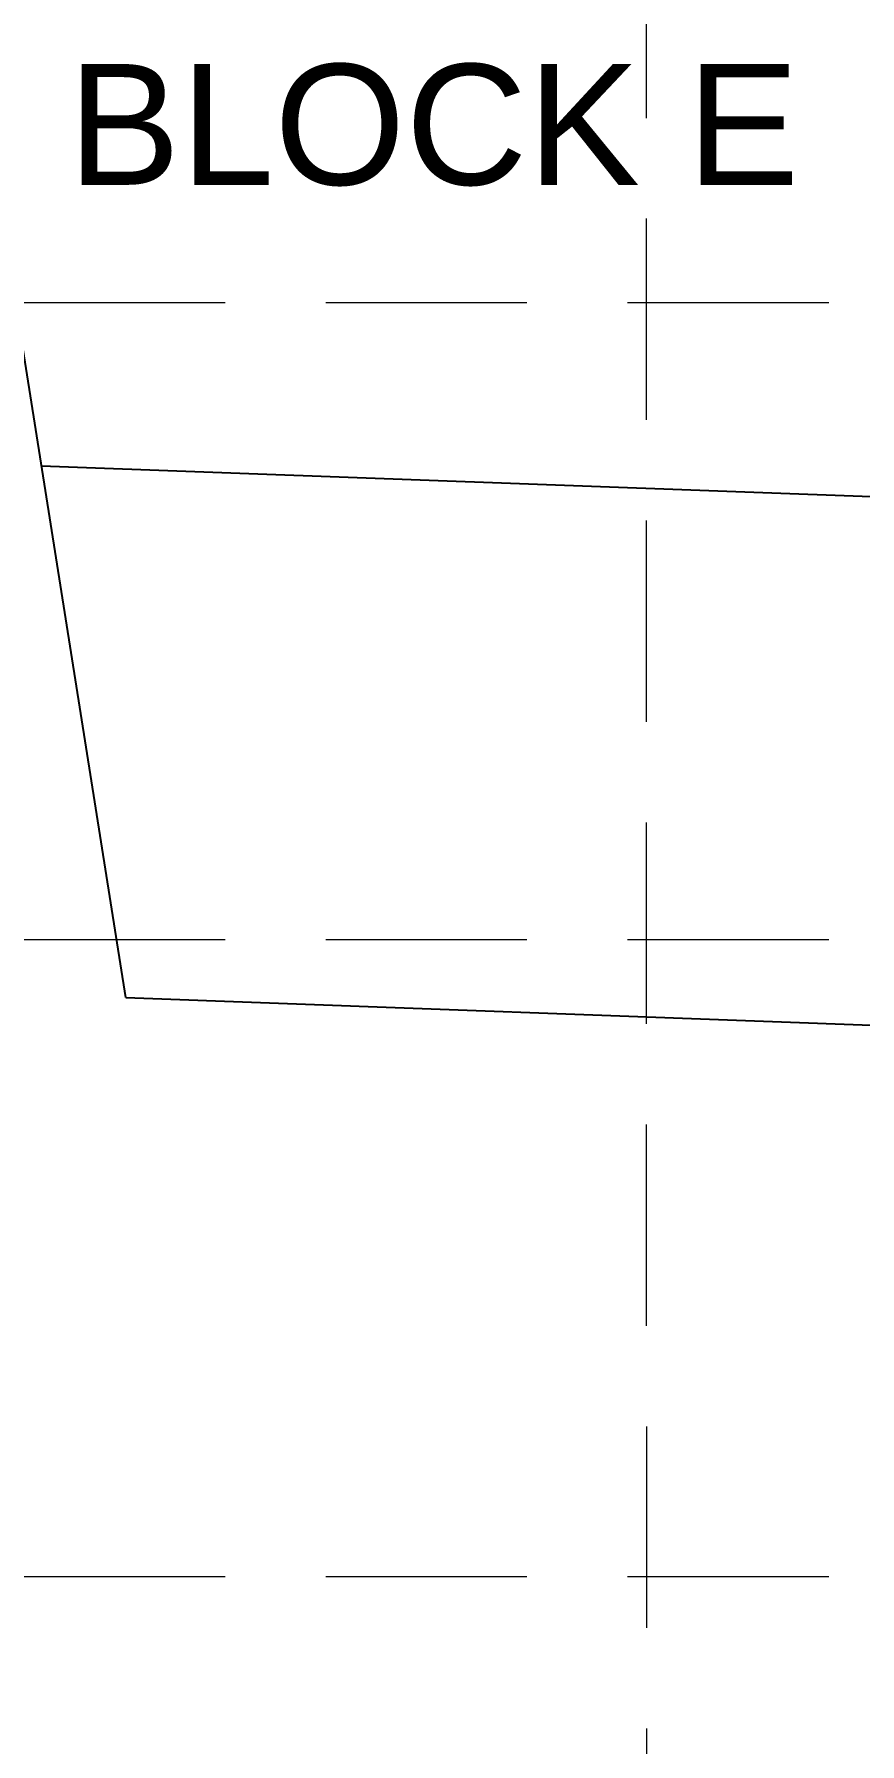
# Model space of a CAD drawing. Header units: inches. Extents: x 3312 to 5850, y 7905 to 11961.
# Drawn here: x 5089.8 to 5171.9, y 10042.5 to 10212.4 of the extents above; entities that cross this region are included whole.
import ezdxf
from ezdxf.enums import TextEntityAlignment as Align

# ---------------------------------------------------------------- set-up
doc = ezdxf.new("R2010")
doc.units = ezdxf.units.IN
doc.header["$LTSCALE"] = 80
doc.header["$MEASUREMENT"] = 0
doc.linetypes.add('HIDDEN', pattern=[0.375, 0.25, -0.125])
for name, color, linetype in [('1 BLOCK NUMBER', 7, 'Continuous'), ('grid', 254, 'HIDDEN'), ('LOTLINE', 7, 'Continuous')]:
    doc.layers.add(name, color=color, linetype=linetype)
doc.styles.get("Standard").update_dxf_attribs({"font": 'ARIAL.TTF', "height": 25})

msp = doc.modelspace()

# ---------------------------------------------------------------- linework, layer by layer
at = {"layer": 'grid', "color": 252, "linetype": 'HIDDEN', "lineweight": 0}
for p, q in [((5150.83, 8224.06), (5150.53, 11894.2)), ((3378.79, 10185.74), (5783.3, 10185.74)), ((3378.79, 10122.46), (5783.3, 10122.46)), ((3378.79, 10059.18), (5783.3, 10059.18))]:
    msp.add_line(p, q, dxfattribs=at)
at = {"layer": 'LOTLINE'}
for p, q in [((5098.93, 10116.68), (5065.42, 10328.06)), ((5090.55, 10169.52), (5230.62, 10164.33)), ((5098.93, 10116.68), (5230.09, 10111.82))]:
    msp.add_line(p, q, dxfattribs=at)

# ---------------------------------------------------------------- texts
at = {"layer": '1 BLOCK NUMBER'}
msp.add_text('BLOCK E ', height=12, dxfattribs=at).set_placement((5093.18, 10203.42), align=Align.MIDDLE_LEFT)

doc.saveas('drawing.dxf')
